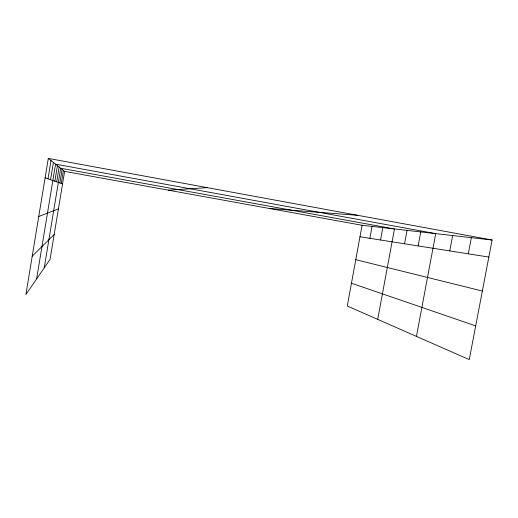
<?xml version="1.0" encoding="UTF-8"?>
<svg xmlns="http://www.w3.org/2000/svg" width="518" height="518" viewBox="0 0 518 518"><rect width="100%" height="100%" fill="white"/><g stroke="black" fill="none" stroke-linecap="round" stroke-linejoin="round"><path stroke-width="0.78" d="M48.297 158.411L25.9 294.535L50.065 259.337L64.633 171.374L48.297 158.411L492.1 240.022L469.256 359.589L347.274 306.015L362.076 225.278L492.1 240.022M47.993 178.833L51.004 160.554M50.557 179.72L53.406 162.458M36.616 278.93L55.555 164.167L435.729 233.631L416.446 336.396M54.863 181.216L57.433 165.656M56.689 181.85L59.143 167.01M44.231 267.838L60.697 168.246L394.451 228.95L377.7 319.379M59.874 182.958L62.121 169.38M61.273 183.443L63.429 170.416M369.871 238.325L372.06 226.411M380.542 240.002L382.821 227.629M404.564 243.79L407.057 230.374M418.149 245.927L420.765 231.934M449.76 250.906L452.661 235.548M468.285 253.826L471.348 237.665M32.207 256.196L54.176 234.512M38.74 216.518L58.424 208.858M168.324 190.164L207.362 187.658M269.295 208.463L357.724 215.313M359.971 236.765L488.843 257.064M64.633 171.374L362.076 225.278M355.769 259.68L482.355 291.032M351.45 283.223L475.699 325.893M45.105 177.829L62.561 183.89"/></g></svg>
